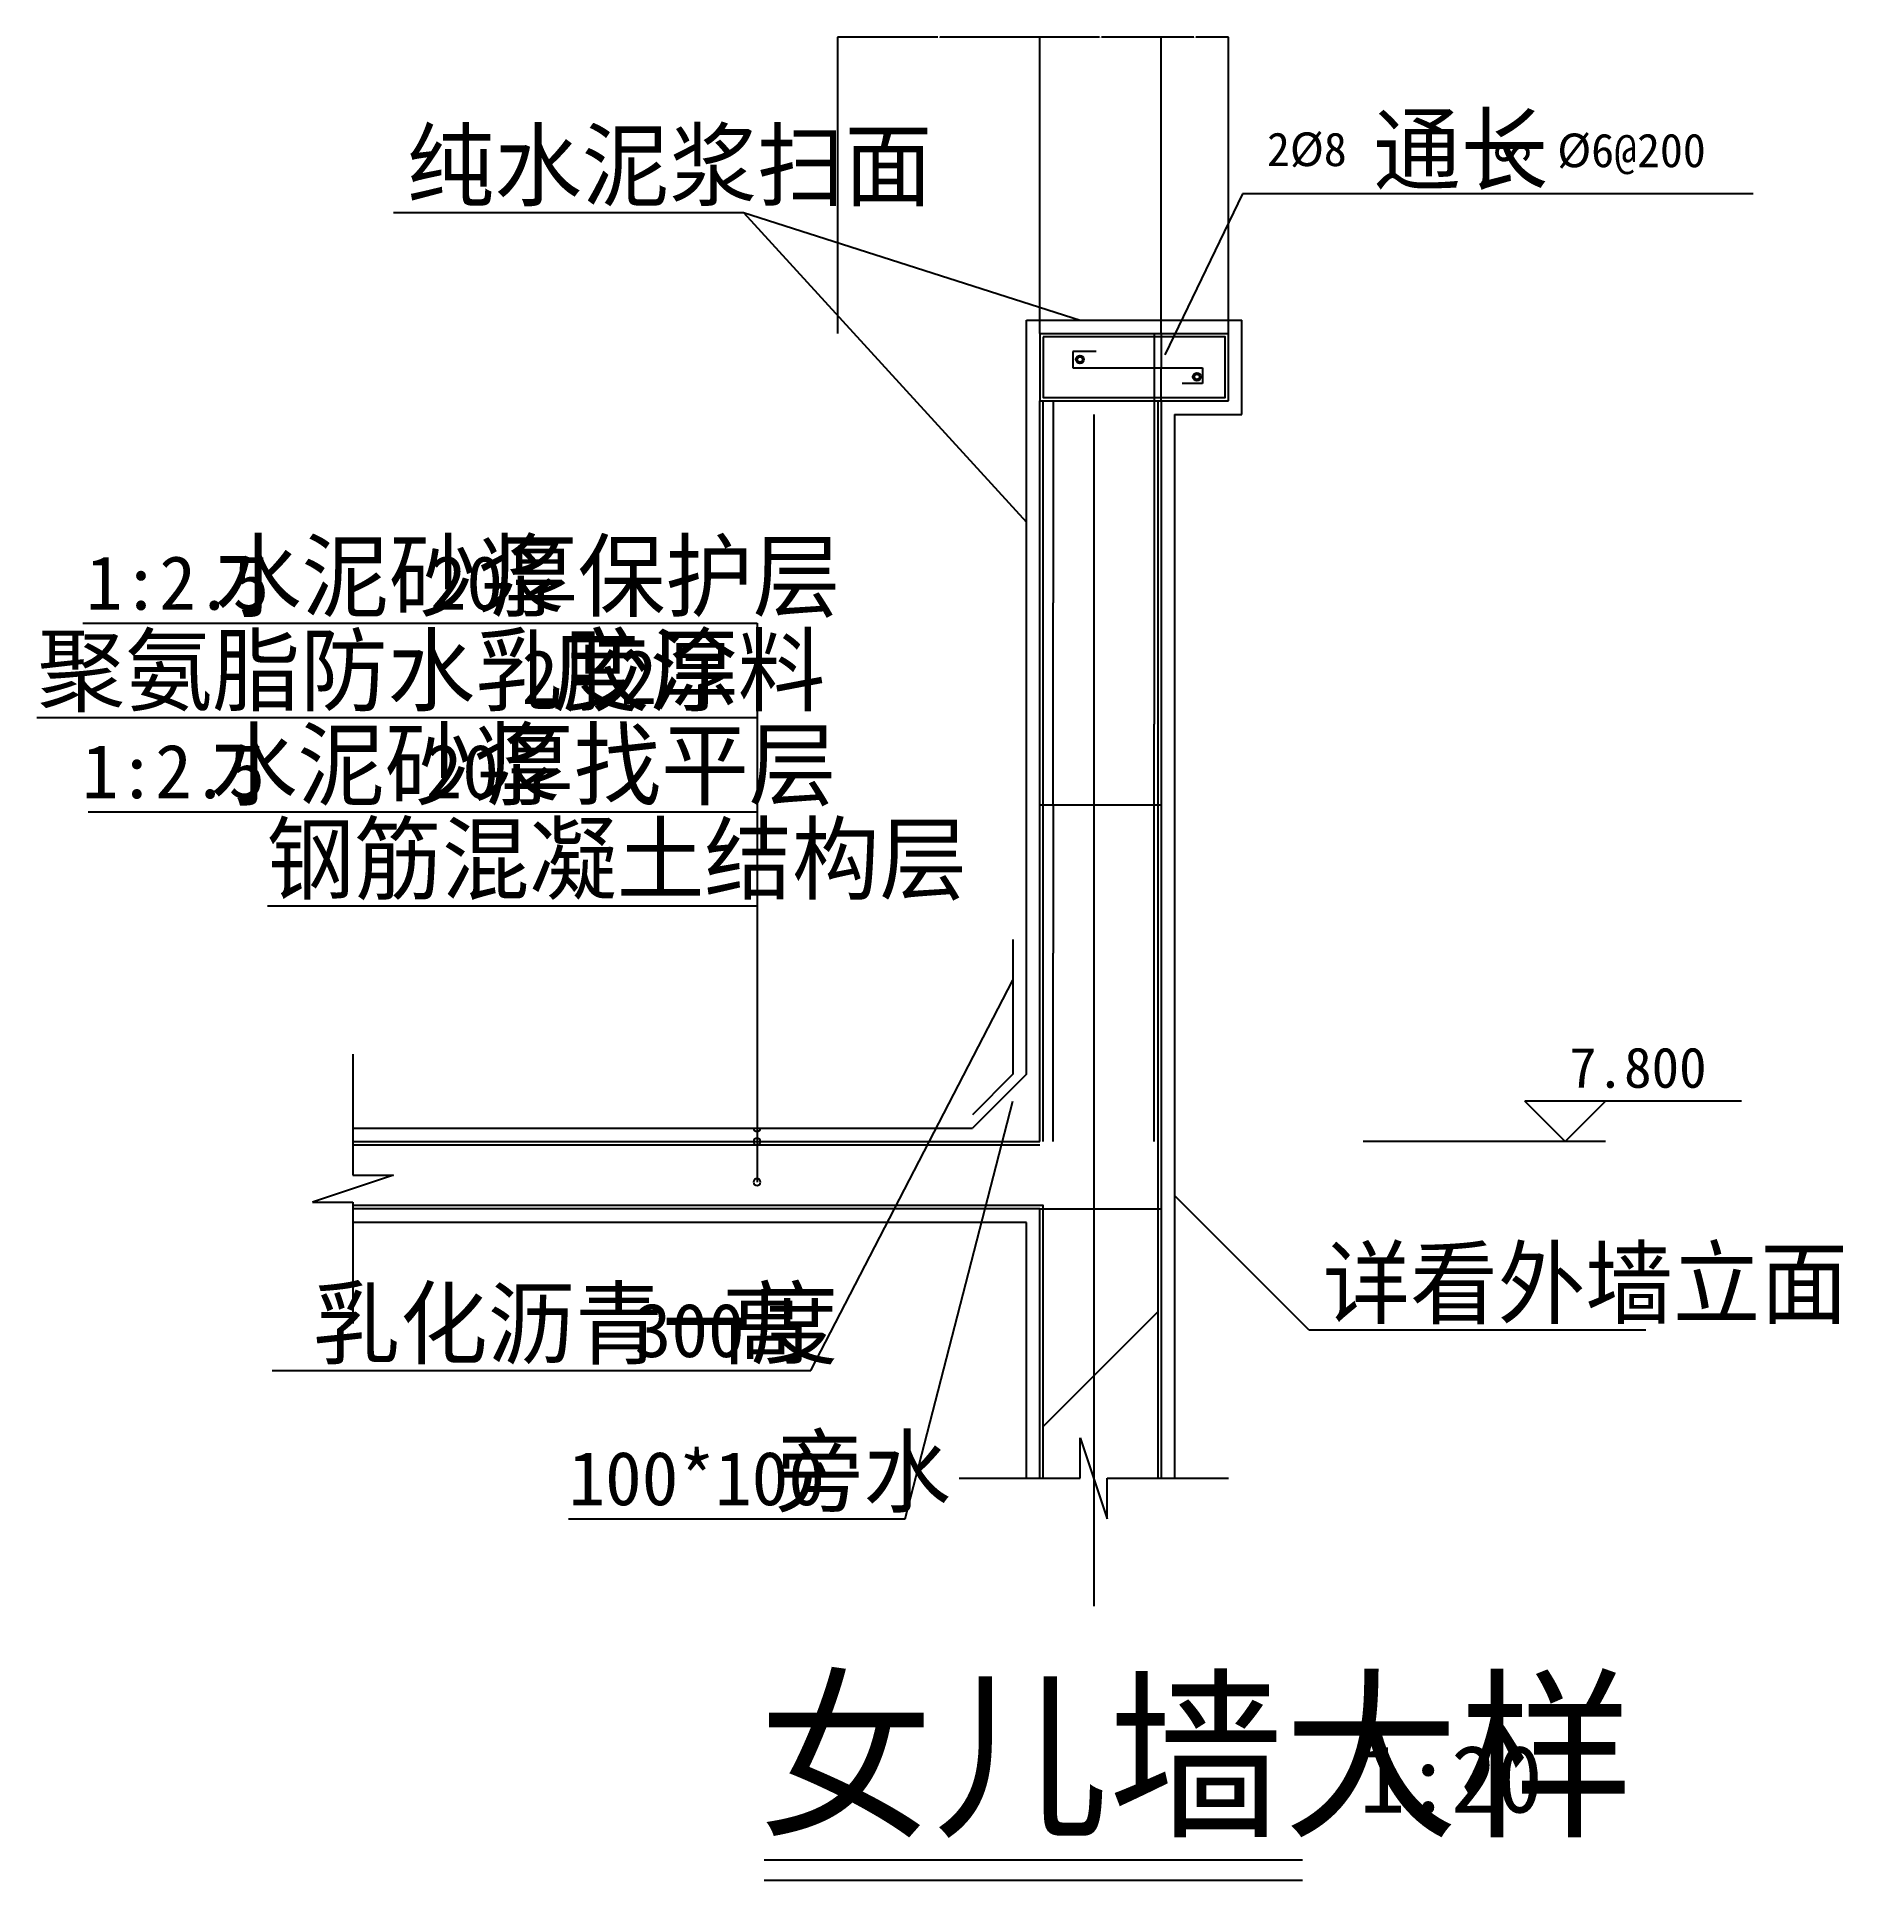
# Model space of a CAD drawing. Header units: metres. Extents: x -3459 to -777, y 953 to 3691.
import ezdxf

# ---------------------------------------------------------------- set-up
doc = ezdxf.new("R2010")
doc.units = ezdxf.units.M
for name, color, linetype in [('DOTE', 1, 'Continuous'), ('LM', 141, 'Continuous'), ('PUB_DIM', 3, 'Continuous'), ('PUB_TEXT', 7, 'Continuous'), ('PUB_WALL', 255, 'Continuous'), ('S_E_COLUMN', 4, 'Continuous'), ('S_SURFACE', 6, 'Continuous'), ('S_WALL', 255, 'Continuous')]:
    doc.layers.add(name, color=color, linetype=linetype)
doc.dimstyles.get("Standard").update_dxf_attribs({"dimtxt": 2.5, "dimasz": 2.5, "dimexe": 1.25, "dimexo": 0.625, "dimtad": 1, "dimcen": 2.5, "dimazin": 3, "dimtfac": 1, "dimtmove": 0, "dimatfit": 3})

# ---------------------------------------------------------------- blocks, each defined once
blk = doc.blocks.new('*D1')
for p, q in [((-1950, 2550), (-1950, 2330)), ((-1950.25, 2330), (-1950.5, 2330)), ((-1950, 2050), (-1950, 2330)), ((-1950, 2330), (-1950, 2330)), ((-1949.75, 2330), (-1949.5, 2330))]:
    blk.add_line(p, q)
at = {"layer": 'Defpoints'}
for p in [(-1950, 2550), (-1950, 2330), (-1950, 2050)]:
    blk.add_point(p, dxfattribs=at)
at = {"layer": 'PUB_DIM', "insert": (-1950, 2331.125), "char_height": 1, "attachment_point": 5}
blk.add_mtext('0', dxfattribs=at)
blk = doc.blocks.new('*D2')
for p, q in [((-2121.5, 3690), (-2270.25, 3690)), ((-2270, 3250), (-2270, 3690)), ((-1969.75, 3690), (-2118.5, 3690)), ((-1970, 3250), (-1970, 3690))]:
    blk.add_line(p, q)
at = {"layer": 'Defpoints'}
for p in [(-1970, 3690), (-2270, 3250), (-1970, 3250)]:
    blk.add_point(p, dxfattribs=at)
at = {"layer": 'PUB_DIM', "insert": (-2120, 3690), "char_height": 1, "attachment_point": 5}
blk.add_mtext('300', dxfattribs=at)
blk = doc.blocks.new('*D3')
for p, q in [((-1790, 3250), (-1790, 3200)), ((-1790.25, 3200), (-1790.5, 3200)), ((-1790, 3150), (-1790, 3200)), ((-1790, 3200), (-1790, 3200)), ((-1789.75, 3200), (-1789.5, 3200))]:
    blk.add_line(p, q)
at = {"layer": 'Defpoints'}
for p in [(-1790, 3250), (-1790, 3200), (-1790, 3150)]:
    blk.add_point(p, dxfattribs=at)
at = {"layer": 'PUB_DIM', "insert": (-1790, 3201.125), "char_height": 1, "attachment_point": 5}
blk.add_mtext('100', dxfattribs=at)
blk = doc.blocks.new('*D4')
for p, q in [((-1950, 3150), (-1950, 2850)), ((-1950.25, 2850), (-1950.5, 2850)), ((-1950, 2550), (-1950, 2850)), ((-1950, 2850), (-1950, 2850)), ((-1949.75, 2850), (-1949.5, 2850))]:
    blk.add_line(p, q)
at = {"layer": 'Defpoints'}
for p in [(-1950, 3150), (-1950, 2850), (-1950, 2550)]:
    blk.add_point(p, dxfattribs=at)
at = {"layer": 'PUB_DIM', "insert": (-1950, 2851.125), "char_height": 1, "attachment_point": 5}
blk.add_mtext('550', dxfattribs=at)
blk = doc.blocks.new('*D5')
for p, q in [((-1741.5, 3690), (-1790.25, 3690)), ((-1790, 3250), (-1790, 3690)), ((-1689.75, 3690), (-1738.5, 3690)), ((-1690, 3250), (-1690, 3690))]:
    blk.add_line(p, q)
at = {"layer": 'Defpoints'}
for p in [(-1690, 3690), (-1790, 3250), (-1690, 3250)]:
    blk.add_point(p, dxfattribs=at)
at = {"layer": 'PUB_DIM', "insert": (-1740, 3690), "char_height": 1, "attachment_point": 5}
blk.add_mtext('100', dxfattribs=at)
blk = doc.blocks.new('*D6')
for p, q in [((-1881.5, 3690), (-1970.25, 3690)), ((-1970, 3250), (-1970, 3690)), ((-1789.75, 3690), (-1878.5, 3690)), ((-1790, 3250), (-1790, 3690))]:
    blk.add_line(p, q)
at = {"layer": 'Defpoints'}
for p in [(-1790, 3690), (-1970, 3250), (-1790, 3250)]:
    blk.add_point(p, dxfattribs=at)
at = {"layer": 'PUB_DIM', "insert": (-1880, 3690), "char_height": 1, "attachment_point": 5}
blk.add_mtext('180', dxfattribs=at)
blk = doc.blocks.new('*D7')
for p, q in [((-1800, 3250), (-1800, 2670)), ((-1800.25, 2670), (-1800.5, 2670)), ((-1800, 2050), (-1800, 2670)), ((-1800, 2670), (-1800, 2670)), ((-1799.75, 2670), (-1799.5, 2670))]:
    blk.add_line(p, q)
at = {"layer": 'Defpoints'}
for p in [(-1800, 3250), (-1800, 2670), (-1800, 2050)]:
    blk.add_point(p, dxfattribs=at)
at = {"layer": 'PUB_DIM', "insert": (-1800, 2671.125), "char_height": 1, "attachment_point": 5}
blk.add_mtext('1150', dxfattribs=at)

msp = doc.modelspace()

# ---------------------------------------------------------------- hatches: boundary and pattern name
at = {"layer": 'S_E_COLUMN'}
h = msp.add_hatch(dxfattribs=at)
h.set_pattern_fill('ANSI31', scale=400)
h.paths.add_polyline_path([(-1795, 3150), (-1965, 3150), (-1965, 2550), (-1795, 2550)])
h.paths.add_polyline_path([(-1795, 1950), (-1890, 1950), (-1890, 1550), (-1870, 1490), (-1870, 1550), (-1795, 1550)])
h.paths.add_polyline_path([(-1890, 1950), (-1965, 1950), (-1965, 1550), (-1910, 1550), (-1910, 1610), (-1890, 1550)])

# ---------------------------------------------------------------- linework, layer by layer
for points in [[(-2379.51, 983.53), (-1580.07, 983.53)], [(-2379.51, 953.26), (-1580.07, 953.26)]]:
    msp.add_lwpolyline(points)
at = {"layer": 'DOTE'}
msp.add_line((-1890, 3130), (-1890, 1360), dxfattribs=at)
at = {"layer": 'LM'}
for p, q in [((-1669.28, 3457.42), (-1784.25, 3218.32)), ((-910.68, 3457.42), (-1669.28, 3457.42))]:
    msp.add_line(p, q, dxfattribs=at)
at = {"layer": 'PUB_DIM'}
for p, q in [((-928.29, 2110), (-1250, 2110)), ((-1190, 2050), (-1250, 2110)), ((-1130, 2110), (-1190, 2050)), ((-1130, 2050), (-1490, 2050))]:
    msp.add_line(p, q, dxfattribs=at)
at = {"layer": 'PUB_WALL'}
msp.add_lwpolyline([(-1965, 3245), (-1965, 3155), (-1695, 3155), (-1695, 3245)], close=True, dxfattribs=at)
for points in [[(-1965, 2250), (-1965, 3150)], [(-1795, 3150), (-1795, 2250)], [(-1970, 2550), (-1790, 2550)], [(-1965, 2050), (-1965, 2250)], [(-1795, 2250), (-1795, 1550)], [(-2990, 2045), (-1970, 2045)], [(-1965, 1550), (-1965, 1955), (-2990, 1955)], [(-1970, 1950), (-1790, 1950)]]:
    msp.add_lwpolyline(points, dxfattribs=at)
at = {"layer": 'S_SURFACE'}
for p, q in [((-2930, 3430), (-2410, 3430)), ((-2410, 3430), (-1990, 2970)), ((-2410, 3430), (-1910, 3270)), ((-1990, 2150), (-1990, 3270)), ((-1990, 3270), (-1670, 3270)), ((-1670, 3130), (-1670, 3270)), ((-1770, 3130), (-1770, 1550)), ((-1770, 3130), (-1670, 3130)), ((-3391.25, 2820), (-2390, 2820)), ((-2390, 2820), (-2390, 1990)), ((-3459.36, 2680), (-2390, 2680)), ((-3383, 2540), (-2390, 2540)), ((-3116.77, 2400), (-2390, 2400)), ((-2010, 2350), (-2010, 2150)), ((-2310, 1710), (-2010, 2290)), ((-2990, 2180), (-2990, 2000)), ((-1990, 2150), (-2070, 2070)), ((-2010, 2150), (-2070, 2090)), ((-2170, 1490), (-2010, 2110)), ((-2990, 2070), (-2070, 2070)), ((-2930, 2000), (-3050, 1960)), ((-2990, 2000), (-2930, 2000)), ((-3050, 1960), (-2990, 1960)), ((-2990, 1960), (-2990, 1780)), ((-1570, 1770), (-1770, 1970)), ((-1990, 1930), (-2990, 1930)), ((-1990, 1550), (-1990, 1930)), ((-1070, 1770), (-1570, 1770)), ((-3110, 1710), (-2310, 1710)), ((-1910, 1550), (-1910, 1610)), ((-1910, 1610), (-1870, 1490)), ((-2090, 1550), (-1910, 1550)), ((-1870, 1490), (-1870, 1550)), ((-1870, 1550), (-1690, 1550)), ((-2670, 1490), (-2170, 1490))]:
    msp.add_line(p, q, dxfattribs=at)
for centre, start, end in [((-2390, 2070), 180, 0), ((-2390, 2050), 0, 180), ((-2390, 2050), 180, 0), ((-2390, 1990), 0, 180), ((-2390, 1990), 180, 0)]:
    msp.add_arc(centre, 5, start, end, dxfattribs=at)
at = {"layer": 'S_WALL'}
for p, q in [((-1970, 3250), (-1690, 3250)), ((-1970, 3250), (-1970, 3150)), ((-1690, 3150), (-1690, 3250)), ((-1886.51, 3223.24), (-1920.8, 3223.24)), ((-1920.8, 3223.24), (-1920.8, 3198.98)), ((-1920.8, 3198.98), (-1728.36, 3198.98)), ((-1728.36, 3176), (-1758.69, 3176)), ((-1728.36, 3198.98), (-1728.36, 3176)), ((-1970, 3150), (-1690, 3150)), ((-1970, 2250), (-1970, 3150)), ((-1790, 3150), (-1790, 2250)), ((-1970, 2550), (-1790, 2550)), ((-1970, 2050), (-1970, 2250)), ((-1790, 2250), (-1790, 1550)), ((-2990, 2050), (-1970, 2050)), ((-1970, 1950), (-2990, 1950)), ((-1970, 1550), (-1970, 1950)), ((-1970, 1950), (-1790, 1950))]:
    msp.add_line(p, q, dxfattribs=at)
for centre, radius in [((-1910.5, 3211.63), 5.93), ((-1910.5, 3211.63), 3.93), ((-1736.7, 3185.83), 5.93), ((-1736.7, 3185.83), 3.93)]:
    msp.add_circle(centre, radius, dxfattribs=at)

# ---------------------------------------------------------------- texts
at = {"layer": 'PUB_DIM'}
msp.add_text('7.800', height=60, dxfattribs=at).set_placement((-1184, 2130))
at = {"layer": 'PUB_TEXT'}
for s, height, p in [('通长', 100, (-1474.89, 3473.33)), ('纯水泥浆扫面', 100, (-2910, 3450)), ('2%%c8', 50, (-1632.77, 3498.76)), ('%%c6@200', 50, (-1201.71, 3497.12)), ('水泥砂浆', 100, (-3196.18, 2840)), ('厚保护层', 100, (-2786.13, 2840)), ('1:2.5', 80, (-3386.38, 2840)), ('20', 80, (-2875.93, 2840)), ('聚氨脂防水乳胶涂料', 100, (-3458.61, 2700)), ('度', 100, (-2694.91, 2700)), ('厚', 100, (-2548.05, 2700)), ('2', 80, (-2739.62, 2700)), ('2', 80, (-2592.76, 2700)), ('水泥砂浆', 100, (-3202.37, 2560)), ('厚找平层', 100, (-2792.32, 2560)), ('1:2.5', 80, (-3392.57, 2560)), ('20', 80, (-2882.12, 2560)), ('钢筋混凝土结构层', 100, (-3118.09, 2420)), ('详看外墙立面', 100, (-1550, 1790)), ('乳化沥青一度', 100, (-3050, 1730)), ('高', 100, (-2441.17, 1730)), ('300', 80, (-2571.64, 1730)), ('旁水', 100, (-2362.04, 1510)), ('100*100', 80, (-2670, 1510)), ('女儿墙大样', 200, (-2387.97, 1038.2)), ('1:20', 100, (-1495.39, 1053.52))]:
    msp.add_text(s, height=height, dxfattribs=at).set_placement(p)
msp.add_text('S', height=50, rotation=270, dxfattribs=at).set_placement((-1293.16, 3536.1))

# ---------------------------------------------------------------- dimensions: what is measured, and where the dimension line sits
at = {"layer": 'PUB_DIM'}
for base, p1, p2, picture, middle in [((-1970, 3690), (-1970, 3250), (-2270, 3250), '*D2', (-2120, 3690)), ((-1790, 3690), (-1790, 3250), (-1970, 3250), '*D6', (-1880, 3690)), ((-1690, 3690), (-1690, 3250), (-1790, 3250), '*D5', (-1740, 3690)), ((-1950, 2330), (-1950, 2050), (-1950, 2550), '*D1', (-1950, 2331.125))]:
    dim = msp.add_linear_dim(base=base, p1=p1, p2=p2, dimstyle='Standard', dxfattribs=at)
    dim.commit()
    dim.dimension.update_dxf_attribs({"geometry": picture, "text_midpoint": middle})
for base, p1, p2, text, picture, middle in [((-1800, 2670), (-1800, 2050), (-1800, 3250), '1150', '*D7', (-1800, 2671.125)), ((-1790, 3200), (-1790, 3250), (-1790, 3150), '100', '*D3', (-1790, 3201.125)), ((-1950, 2850), (-1950, 2550), (-1950, 3150), '550', '*D4', (-1950, 2851.125))]:
    dim = msp.add_linear_dim(base=base, p1=p1, p2=p2, text=text, dimstyle='Standard', dxfattribs=at)
    dim.commit()
    dim.dimension.update_dxf_attribs({"geometry": picture, "text_midpoint": middle})

doc.saveas('drawing.dxf')
